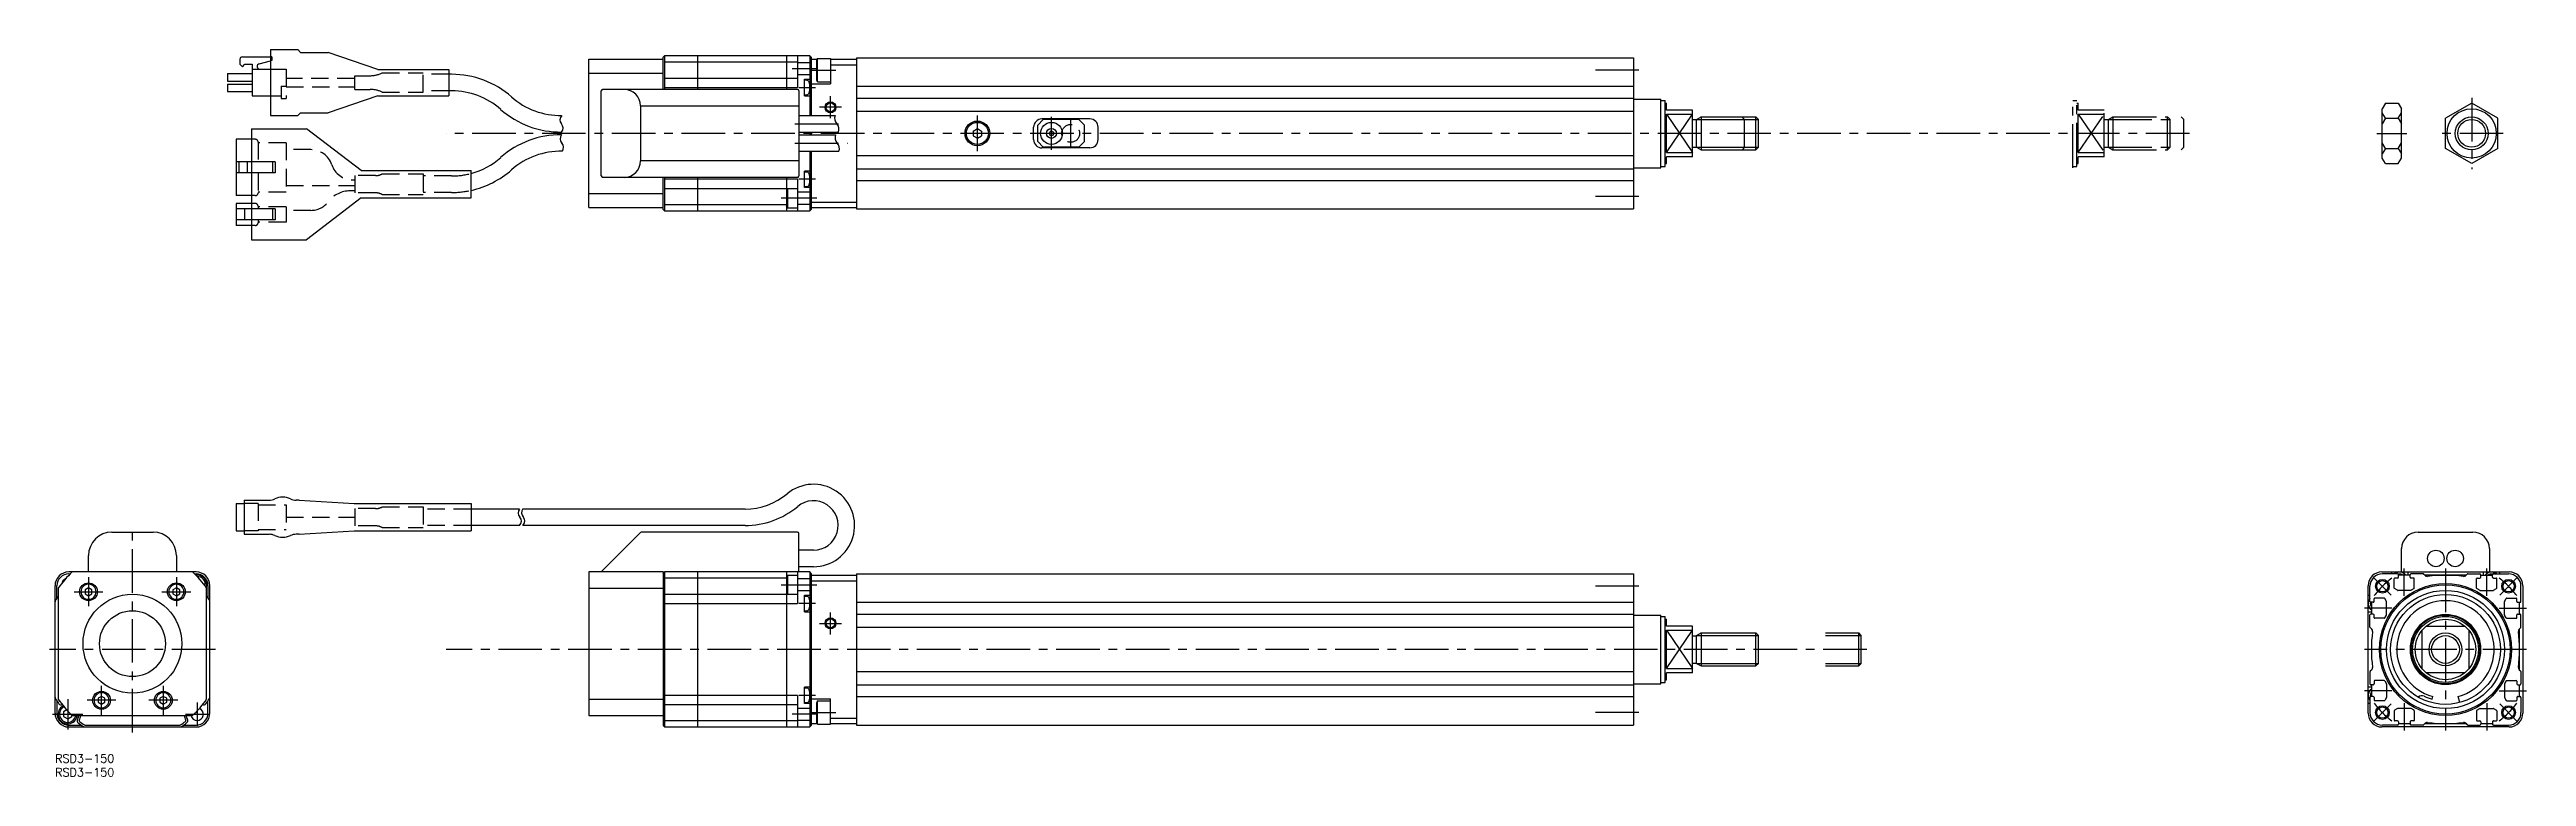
# Model space of a CAD drawing. Extents: x -2 to 900, y -8 to 257.
import ezdxf

# ---------------------------------------------------------------- set-up
doc = ezdxf.new("R2010")
doc.units = 0
doc.header["$LTSCALE"] = 0.5
for name, pattern in [('CENTER', [50.8, 31.75, -6.35, 6.35, -6.35]), ('DASHED', [19.05, 12.7, -6.35]), ('PHANTOM', [63.5, 31.75, -6.35, 6.35, -6.35, 6.35, -6.35])]:
    doc.linetypes.add(name, pattern=pattern)
for name, color, linetype in [('MSM_CENTER', 1, 'CENTER'), ('MSM_CONTINUOUS', 7, 'CONTINUOUS'), ('MSM_DASHED', 4, 'DASHED'), ('MSM_IMAGINARY', 6, 'PHANTOM'), ('MSM_NARROW', 5, 'CONTINUOUS'), ('MSM_PART_NUMBER', 7, 'CONTINUOUS')]:
    doc.layers.add(name, color=color, linetype=linetype)
doc.styles.get("Standard").update_dxf_attribs({"font": 'txt.shx', "height": 3, "bigfont": 'bigfont.shx'})

# ---------------------------------------------------------------- blocks, each defined once
blk = doc.blocks.new('*U6')
at = {"layer": 'MSM_PART_NUMBER'}
blk.add_text('RSD3-150', height=3, dxfattribs=at).set_placement((0, -3))
blk = doc.blocks.new('*U7')
at = {"layer": 'MSM_PART_NUMBER'}
blk.add_text('RSD3-150', height=3, dxfattribs=at).set_placement((0, -8))

msp = doc.modelspace()

# ---------------------------------------------------------------- linework, layer by layer
at = {"layer": 'MSM_CENTER'}
for p, q in [((268.48, 249.57), (277.48, 249.57)), ((275.48, 248.98), (284.48, 248.98)), ((576.98, 248.98), (559.38, 248.98)), ((270.98, 242.7), (276.98, 242.7)), ((286.48, 235.5), (278.48, 235.5)), ((282.48, 231.5), (282.48, 239.5)), ((880.32, 238.97), (880.32, 213.03)), ((777.48, 226), (142.48, 226)), ((269.48, 229.5), (286.62, 229.5)), ((335.98, 219.5), (335.98, 232.5)), ((362.98, 220), (362.98, 232)), ((369.98, 220.75), (369.98, 231.25)), ((845.73, 226), (856.73, 226)), ((891.82, 226), (868.82, 226)), ((269.48, 222.5), (288.65, 222.5)), ((276.98, 209.3), (270.98, 209.3)), ((277.48, 202.43), (264.48, 202.43)), ((576.98, 203.02), (559.38, 203.02)), ((28.2, 8), (28.2, 82.9)), ((12.2, 64.45), (12.2, 53.95)), ((44.2, 64.45), (44.2, 53.95)), ((850.98, 58), (844.61, 64.36)), ((855.78, 57.7), (855.78, 67.7)), ((870.78, 67.7), (870.78, 8.7)), ((885.78, 57.7), (885.78, 67.7)), ((896.94, 64.36), (890.57, 58)), ((6.95, 59.2), (17.45, 59.2)), ((38.95, 59.2), (49.45, 59.2)), ((264.48, 61.77), (277.48, 61.77)), ((276.98, 54.9), (270.98, 54.9)), ((576.98, 61.18), (559.38, 61.18)), ((278.48, 47.7), (286.48, 47.7)), ((282.48, 43.7), (282.48, 51.7)), ((851.28, 53.2), (841.28, 53.2)), ((890.28, 53.2), (900.28, 53.2)), ((58.4, 38.2), (-2, 38.2)), ((659.98, 38.2), (142.48, 38.2)), ((900.28, 38.2), (841.28, 38.2)), ((4.63, 20.13), (4.63, 9.13)), ((22.2, 19.7), (11.7, 19.7)), ((16.95, 14.45), (16.95, 24.95)), ((44.7, 19.7), (34.2, 19.7)), ((39.45, 24.95), (39.45, 14.45)), ((51.77, 18.88), (51.77, 10.38)), ((276.98, 21.5), (270.98, 21.5)), ((851.28, 23.2), (841.28, 23.2)), ((850.98, 18.4), (844.61, 12.04)), ((855.78, 18.7), (855.78, 8.7)), ((885.78, 18.7), (885.78, 8.7)), ((890.28, 23.2), (900.28, 23.2)), ((896.94, 12.04), (890.57, 18.4)), ((-0.87, 14.63), (10.13, 14.63)), ((47.52, 14.63), (56.02, 14.63)), ((277.48, 14.63), (268.48, 14.63)), ((275.48, 15.22), (284.48, 15.22)), ((576.98, 15.22), (559.38, 15.22))]:
    msp.add_line(p, q, dxfattribs=at)
for start, end in [(127.06564, 142.93434), (37.06566, 52.93436), (217.06566, 232.93436), (307.06564, 322.93434)]:
    msp.add_arc((870.78, 38.2), 32.5, start, end, dxfattribs=at)
at = {"layer": 'MSM_CONTINUOUS'}
for p, q in [((67.33, 252.96), (67.33, 251.16)), ((68.23, 253.86), (78.46, 253.86)), ((78.46, 256.5), (78.46, 232.5)), ((78.46, 256.5), (88.46, 256.5)), ((89.46, 255.5), (88.46, 256.5)), ((89.46, 255.5), (99.46, 255.5)), ((117.61, 249.3), (99.46, 255.5)), ((194.48, 199), (194.48, 253)), ((194.48, 253), (221.48, 253)), ((221.48, 253.7), (221.98, 254.2)), ((221.48, 242), (221.48, 253.7)), ((221.98, 254.2), (221.98, 242)), ((274.98, 254.2), (221.98, 254.2)), ((233.98, 254.22), (233.98, 242.02)), ((266.48, 254.2), (266.48, 242)), ((270.48, 254.2), (270.48, 242.7)), ((274.98, 254.2), (274.98, 232.5)), ((275.48, 253.7), (274.98, 254.2)), ((275.48, 253.7), (275.48, 232.5)), ((275.48, 253), (277.64, 253)), ((277.78, 253.23), (277.48, 252.71)), ((277.48, 245.25), (277.48, 252.71)), ((277.78, 244.73), (277.78, 253.23)), ((277.78, 253.23), (282.48, 253.23)), ((282.48, 253.23), (282.48, 244)), ((282.48, 253), (291.98, 253)), ((291.98, 253.5), (574.98, 253.5)), ((291.98, 253.5), (291.98, 198.5)), ((574.98, 253.5), (574.98, 198.5)), ((62.83, 247.74), (71.83, 247.74)), ((62.83, 247.74), (62.83, 245.04)), ((62.83, 245.04), (71.83, 245.04)), ((62.83, 243.96), (71.83, 243.96)), ((62.83, 243.96), (62.83, 241.26)), ((68.23, 250.26), (67.33, 251.16)), ((68.23, 250.26), (69.13, 251.16)), ((69.13, 251.16), (71.83, 251.16)), ((71.83, 251.16), (71.83, 239.64)), ((71.83, 249.36), (78.46, 249.36)), ((74.4, 251.36), (78.46, 252.4)), ((117.61, 249.3), (143.46, 249.3)), ((143.46, 249.3), (143.46, 239.7)), ((144.48, 247.5), (143.46, 247.5)), ((194.48, 247.92), (221.48, 247.92)), ((221.98, 252.02), (270.48, 252.02)), ((221.98, 246.12), (270.48, 246.12)), ((272.98, 245.7), (275.48, 245.7)), ((272.98, 239.7), (272.98, 245.7)), ((272.98, 245.45), (273.82, 245.38)), ((272.98, 239.95), (272.98, 245.45)), ((275.48, 244), (282.48, 244)), ((277.78, 244.73), (277.48, 245.25)), ((277.78, 244.73), (282.48, 244.73)), ((282.48, 251), (291.98, 251)), ((62.83, 241.26), (71.83, 241.26)), ((71.83, 239.64), (78.46, 239.64)), ((117.61, 239.7), (99.46, 233.5)), ((117.61, 239.7), (143.46, 239.7)), ((144.48, 241.5), (143.46, 241.5)), ((198.98, 210.5), (198.98, 241.5)), ((270.48, 242), (199.48, 242)), ((213.28, 236), (213.28, 216)), ((213.28, 236), (270.98, 236)), ((221.98, 242.7), (270.48, 242.7)), ((270.98, 241.5), (270.98, 210.5)), ((273.82, 240.02), (272.98, 239.95)), ((272.98, 239.7), (275.48, 239.7)), ((291.98, 243.15), (574.98, 243.15)), ((291.98, 238.85), (574.98, 238.85)), ((574.98, 238.5), (584.98, 238.5)), ((584.98, 213.5), (584.98, 238.5)), ((584.98, 238), (586.48, 238)), ((586.48, 214), (586.48, 238)), ((586.48, 237), (586.98, 237)), ((586.98, 234.5), (586.98, 237)), ((848.88, 236.97), (847.73, 234.97)), ((847.73, 217.03), (847.73, 234.97)), ((848.88, 236.97), (853.57, 236.97)), ((853.57, 236.97), (854.73, 234.97)), ((854.73, 217.03), (854.73, 234.97)), ((880.32, 236.97), (870.82, 231.49)), ((889.82, 231.49), (880.32, 236.97)), ((71.56, 227.7), (71.56, 187.3)), ((71.56, 227.7), (91.56, 227.7)), ((78.46, 232.5), (88.46, 232.5)), ((89.46, 233.5), (88.46, 232.5)), ((89.46, 233.5), (99.46, 233.5)), ((111.56, 212.45), (91.56, 227.7)), ((270.98, 232.5), (284.15, 232.5)), ((270.98, 226.5), (285.36, 226.5)), ((274.98, 226.5), (274.98, 225.5)), ((275.48, 226.5), (275.48, 225.5)), ((275.48, 226.5), (275.48, 225.5)), ((291.98, 234.08), (574.98, 234.08)), ((334.48, 226.87), (335.98, 227.73)), ((334.48, 226.87), (334.48, 225.13)), ((335.98, 227.73), (337.48, 226.87)), ((337.48, 226.87), (337.48, 225.13)), ((356.48, 223.75), (356.48, 228.25)), ((359.98, 231), (357.98, 229)), ((357.98, 223), (357.98, 229)), ((376.98, 231.25), (359.48, 231.25)), ((372.98, 231), (359.98, 231)), ((362.54, 226.75), (362.11, 226)), ((362.11, 226), (362.54, 225.25)), ((363.41, 226.75), (362.54, 226.75)), ((363.41, 226.75), (363.84, 226)), ((363.84, 226), (363.41, 225.25)), ((374.98, 229), (372.98, 231)), ((374.98, 223), (374.98, 229)), ((379.98, 223.75), (379.98, 228.25)), ((596.48, 234.5), (586.98, 234.5)), ((586.98, 219.02), (586.98, 232.98)), ((586.98, 232.98), (596.48, 232.98)), ((596.48, 217.5), (596.48, 234.5)), ((596.48, 231), (597.98, 231)), ((597.98, 231.05), (599.62, 232)), ((597.98, 220.95), (597.98, 231.05)), ((599.62, 232), (619.53, 232)), ((599.62, 232), (599.62, 220)), ((619.53, 220), (619.53, 232)), ((620.48, 231.05), (619.53, 232)), ((620.48, 220.95), (620.48, 231.05)), ((848.88, 231.49), (847.73, 233.49)), ((848.88, 231.49), (847.73, 229.49)), ((848.88, 231.49), (853.57, 231.49)), ((853.57, 231.49), (854.73, 233.49)), ((853.57, 231.49), (854.73, 229.49)), ((870.82, 220.52), (870.82, 231.49)), ((889.82, 220.52), (889.82, 231.49)), ((71.56, 223.85), (65.96, 223.85)), ((65.96, 223.85), (65.96, 203.35)), ((270.98, 225.5), (284.33, 225.5)), ((270.98, 219.5), (285.54, 219.5)), ((274.98, 219.5), (274.98, 197.8)), ((275.48, 219.5), (275.48, 198.3)), ((291.98, 217.92), (574.98, 217.92)), ((334.48, 225.13), (335.98, 224.27)), ((335.98, 224.27), (337.48, 225.13)), ((357.98, 223), (359.98, 221)), ((376.98, 220.75), (359.48, 220.75)), ((372.98, 221), (359.98, 221)), ((363.41, 225.25), (362.54, 225.25)), ((374.98, 223), (372.98, 221)), ((586.98, 219.02), (596.48, 219.02)), ((596.48, 217.5), (586.98, 217.5)), ((586.98, 215), (586.98, 217.5)), ((596.48, 221), (597.98, 221)), ((597.98, 220.95), (599.62, 220)), ((599.62, 220), (619.53, 220)), ((620.48, 220.95), (619.53, 220)), ((848.88, 220.52), (847.73, 222.52)), ((848.88, 220.52), (847.73, 218.52)), ((848.88, 215.03), (847.73, 217.03)), ((848.88, 220.52), (853.57, 220.52)), ((853.57, 220.52), (854.73, 222.52)), ((853.57, 220.52), (854.73, 218.52)), ((853.57, 215.03), (854.73, 217.03)), ((880.32, 215.03), (870.82, 220.52)), ((889.82, 220.52), (880.32, 215.03)), ((71.56, 215.6), (65.96, 215.6)), ((71.56, 211.6), (65.96, 211.6)), ((66.96, 215.6), (66.96, 211.6)), ((69.96, 215.6), (69.96, 211.6)), ((111.56, 212.45), (151.56, 212.45)), ((151.56, 202.55), (151.56, 212.45)), ((270.48, 210), (199.48, 210)), ((270.98, 216), (213.28, 216)), ((221.48, 198.3), (221.48, 210)), ((221.98, 210), (221.98, 197.8)), ((270.48, 209.3), (221.98, 209.3)), ((233.98, 210.02), (233.98, 197.82)), ((266.48, 210), (266.48, 197.8)), ((270.48, 209.3), (270.48, 197.8)), ((272.98, 206.3), (272.98, 212.3)), ((275.48, 212.3), (272.98, 212.3)), ((272.98, 206.55), (272.98, 212.05)), ((272.98, 212.05), (273.82, 211.98)), ((291.98, 213.15), (574.98, 213.15)), ((291.98, 208.85), (574.98, 208.85)), ((574.98, 213.5), (584.98, 213.5)), ((584.98, 214), (586.48, 214)), ((586.48, 215), (586.98, 215)), ((848.88, 215.03), (853.57, 215.03)), ((71.56, 203.35), (65.96, 203.35)), ((71.56, 200.5), (65.96, 200.5)), ((65.96, 200.5), (65.96, 192.5)), ((71.56, 198.5), (65.96, 198.5)), ((68.96, 198.5), (68.96, 194.5)), ((111.56, 202.55), (91.56, 187.3)), ((111.56, 202.55), (151.56, 202.55)), ((194.48, 204.09), (221.48, 204.09)), ((194.48, 199), (221.48, 199)), ((266.75, 205.88), (221.98, 205.88)), ((266.48, 199.98), (221.98, 199.98)), ((266.78, 205.93), (266.48, 205.41)), ((266.78, 198.93), (266.48, 199.45)), ((266.78, 205.93), (266.78, 198.93)), ((266.78, 205.93), (270.48, 205.93)), ((266.78, 198.93), (270.48, 198.93)), ((273.82, 206.62), (272.98, 206.55)), ((275.48, 206.3), (272.98, 206.3)), ((275.48, 201), (291.98, 201)), ((275.48, 199), (291.98, 199)), ((71.56, 194.5), (65.96, 194.5)), ((71.56, 192.5), (65.96, 192.5)), ((221.98, 197.8), (221.48, 198.3)), ((221.98, 197.8), (274.98, 197.8)), ((274.98, 197.8), (275.48, 198.3)), ((291.98, 198.5), (574.98, 198.5)), ((71.56, 187.3), (91.56, 187.3)), ((65.96, 91.31), (68.92, 91.31)), ((65.96, 91.31), (65.96, 81.31)), ((68.92, 92.51), (78.02, 92.51)), ((68.92, 92.51), (68.92, 80.11)), ((88.92, 92.51), (87.83, 92.51)), ((88.92, 92.51), (108.92, 91.26)), ((108.92, 91.26), (151.56, 91.26)), ((151.56, 91.26), (151.56, 81.36)), ((65.96, 81.31), (68.92, 81.31)), ((88.92, 80.11), (108.92, 81.36)), ((108.92, 81.36), (151.56, 81.36)), ((169.24, 89.31), (151.56, 89.31)), ((169.24, 83.31), (151.56, 83.31)), ((251.36, 83.31), (170.44, 83.31)), ((251.36, 89.31), (170.45, 89.31)), ((12.2, 66.4), (12.2, 72.4)), ((20.7, 80.9), (35.7, 80.9)), ((44.2, 72.4), (44.2, 66.4)), ((68.92, 80.11), (78.02, 80.11)), ((88.92, 80.11), (87.83, 80.11)), ((213.33, 80.75), (198.98, 66.4)), ((270.48, 80.9), (213.68, 80.9)), ((270.98, 66.9), (270.98, 80.4)), ((276.28, 74.31), (270.98, 74.31)), ((854.78, 66.4), (854.78, 74.9)), ((860.78, 80.9), (880.78, 80.9)), ((886.78, 74.9), (886.78, 66.4)), ((51.4, 66.4), (5, 66.4)), ((5, 65.7), (5.54, 65.7)), ((50.86, 65.7), (51.4, 65.7)), ((221.48, 66.4), (194.48, 66.4)), ((194.48, 66.4), (194.48, 14.2)), ((221.48, 65.9), (221.98, 66.4)), ((221.48, 66.4), (221.48, 10.5)), ((274.98, 66.4), (221.98, 66.4)), ((221.98, 66.4), (221.98, 10)), ((221.98, 64.22), (266.48, 64.22)), ((233.98, 66.4), (233.98, 10)), ((266.48, 66.4), (266.48, 10)), ((266.78, 65.27), (266.48, 64.75)), ((266.78, 65.27), (266.78, 58.27)), ((266.78, 65.27), (270.48, 65.27)), ((270.48, 66.4), (270.48, 54.9)), ((276.28, 68.31), (270.98, 68.31)), ((274.98, 66.4), (274.98, 10)), ((275.48, 65.9), (274.98, 66.4)), ((275.48, 65.9), (275.48, 10.5)), ((275.48, 65.2), (275.48, 11.2)), ((275.48, 65.2), (291.98, 65.2)), ((275.48, 63.2), (291.98, 63.2)), ((291.98, 65.7), (574.98, 65.7)), ((291.98, 65.7), (291.98, 10.7)), ((574.98, 65.7), (574.98, 10.7)), ((847.58, 66.4), (893.98, 66.4)), ((853.33, 65.7), (847.78, 65.7)), ((851.08, 66.4), (851.08, 65.7)), ((852.13, 60.52), (852.13, 64)), ((853.33, 64.2), (852.33, 64.2)), ((853.63, 64.5), (853.63, 65.4)), ((857.93, 65.2), (853.63, 65.2)), ((857.08, 66.4), (857.08, 65.2)), ((857.93, 64.5), (857.93, 65.4)), ((862.69, 65.7), (858.23, 65.7)), ((859.23, 64.2), (858.23, 64.2)), ((859.43, 60.52), (859.43, 64)), ((863.42, 65.06), (862.83, 65.64)), ((878.28, 65.2), (863.28, 65.2)), ((868.98, 65.2), (868.98, 65.17)), ((868.98, 65.2), (872.58, 65.2)), ((872.58, 65.2), (872.58, 65.17)), ((878.13, 65.06), (878.72, 65.64)), ((878.86, 65.7), (883.33, 65.7)), ((882.13, 60.52), (882.13, 64)), ((882.33, 64.2), (883.33, 64.2)), ((883.63, 64.5), (883.63, 65.4)), ((883.63, 65.2), (887.93, 65.2)), ((884.48, 66.4), (884.48, 65.2)), ((887.93, 64.5), (887.93, 65.4)), ((888.23, 65.7), (893.78, 65.7)), ((888.23, 64.2), (889.23, 64.2)), ((889.43, 60.52), (889.43, 64)), ((890.48, 66.4), (890.48, 65.7)), ((0, 15), (0, 61.4)), ((0.7, 56.89), (0.7, 61.4)), ((0.7, 56.89), (0.7, 59.3)), ((1.2, 60.49), (1.2, 20.11)), ((12.2, 60.64), (10.95, 59.92)), ((10.95, 59.92), (10.95, 58.48)), ((10.95, 58.48), (12.2, 57.76)), ((13.45, 59.92), (12.2, 60.64)), ((12.2, 57.76), (13.45, 58.48)), ((13.45, 58.48), (13.45, 59.92)), ((44.2, 60.64), (42.95, 59.92)), ((42.95, 59.92), (42.95, 58.48)), ((42.95, 58.48), (44.2, 57.76)), ((45.45, 59.92), (44.2, 60.64)), ((44.2, 57.76), (45.45, 58.48)), ((45.45, 58.48), (45.45, 59.92)), ((55.2, 20.11), (55.2, 60.49)), ((55.7, 61.4), (55.7, 56.89)), ((56.4, 15), (56.4, 61.4)), ((194.48, 60.49), (221.48, 60.49)), ((221.98, 58.32), (266.75, 58.32)), ((221.98, 54.9), (270.48, 54.9)), ((266.78, 58.27), (266.48, 58.79)), ((266.78, 58.27), (270.48, 58.27)), ((272.98, 51.9), (272.98, 57.9)), ((272.98, 57.9), (275.48, 57.9)), ((272.98, 57.65), (273.82, 57.58)), ((291.98, 55.35), (574.98, 55.35)), ((842.58, 15), (842.58, 61.4)), ((842.58, 57.9), (843.28, 57.9)), ((843.28, 55.65), (843.28, 61.2)), ((844.48, 55.35), (843.58, 55.35)), ((843.78, 55.35), (843.78, 51.05)), ((844.78, 55.65), (844.78, 56.65)), ((848.46, 56.85), (844.98, 56.85)), ((849.25, 55.68), (848.63, 56.75)), ((849.28, 50.82), (849.28, 55.58)), ((853.29, 59.73), (852.23, 60.34)), ((858.16, 59.7), (853.39, 59.7)), ((859.33, 60.34), (858.26, 59.73)), ((882.23, 60.34), (883.29, 59.73)), ((883.39, 59.7), (888.16, 59.7)), ((888.26, 59.73), (889.33, 60.34)), ((892.28, 50.82), (892.28, 55.58)), ((892.3, 55.68), (892.92, 56.75)), ((893.09, 56.85), (896.58, 56.85)), ((896.78, 55.65), (896.78, 56.65)), ((897.08, 55.35), (897.98, 55.35)), ((897.78, 51.05), (897.78, 55.35)), ((898.28, 55.65), (898.28, 61.2)), ((898.98, 61.4), (898.98, 15)), ((273.82, 52.22), (272.98, 52.15)), ((272.98, 51.9), (275.48, 51.9)), ((291.98, 51.05), (574.98, 51.05)), ((291.98, 46.28), (574.98, 46.28)), ((574.98, 50.7), (584.98, 50.7)), ((584.98, 25.7), (584.98, 50.7)), ((584.98, 50.2), (586.48, 50.2)), ((586.48, 26.2), (586.48, 50.2)), ((586.48, 49.2), (586.98, 49.2)), ((586.98, 46.7), (586.98, 49.2)), ((596.48, 46.7), (586.98, 46.7)), ((586.98, 31.22), (586.98, 45.18)), ((586.98, 45.18), (596.48, 45.18)), ((596.48, 29.7), (596.48, 46.7)), ((842.58, 51.9), (843.78, 51.9)), ((843.28, 46.28), (843.28, 50.75)), ((843.92, 45.56), (843.33, 46.14)), ((844.48, 51.05), (843.58, 51.05)), ((844.78, 49.75), (844.78, 50.75)), ((848.46, 49.55), (844.98, 49.55)), ((848.63, 49.65), (849.25, 50.72)), ((862.28, 31.22), (862.28, 45.18)), ((863.79, 46.7), (877.76, 46.7)), ((879.28, 45.18), (879.28, 31.22)), ((892.92, 49.65), (892.3, 50.72)), ((893.09, 49.55), (896.58, 49.55)), ((896.78, 49.75), (896.78, 50.75)), ((897.08, 51.05), (897.98, 51.05)), ((897.63, 45.56), (898.22, 46.14)), ((897.78, 30.7), (897.78, 45.7)), ((898.28, 46.28), (898.28, 50.75)), ((596.48, 43.2), (597.98, 43.2)), ((597.98, 43.25), (599.62, 44.2)), ((597.98, 33.15), (597.98, 43.25)), ((599.62, 44.2), (619.53, 44.2)), ((599.62, 44.2), (599.62, 32.2)), ((619.53, 32.2), (619.53, 44.2)), ((620.48, 43.25), (619.53, 44.2)), ((620.48, 33.15), (620.48, 43.25)), ((291.98, 30.12), (574.98, 30.12)), ((586.48, 27.2), (586.98, 27.2)), ((586.98, 31.22), (596.48, 31.22)), ((596.48, 29.7), (586.98, 29.7)), ((586.98, 27.2), (586.98, 29.7)), ((596.48, 33.2), (597.98, 33.2)), ((597.98, 33.15), (599.62, 32.2)), ((599.62, 32.2), (619.53, 32.2)), ((620.48, 33.15), (619.53, 32.2)), ((843.28, 30.12), (843.28, 25.65)), ((843.92, 30.84), (843.33, 30.26)), ((877.76, 29.7), (863.79, 29.7)), ((897.63, 30.84), (898.22, 30.26)), ((898.28, 30.12), (898.28, 25.65)), ((0.7, 19.51), (0.7, 15)), ((16.95, 21.14), (15.7, 20.42)), ((15.7, 20.42), (15.7, 18.98)), ((15.7, 18.98), (16.95, 18.26)), ((18.2, 20.42), (16.95, 21.14)), ((16.95, 18.26), (18.2, 18.98)), ((18.2, 18.98), (18.2, 20.42)), ((39.45, 21.14), (38.2, 20.42)), ((38.2, 20.42), (38.2, 18.98)), ((38.2, 18.98), (39.45, 18.26)), ((40.7, 20.42), (39.45, 21.14)), ((39.45, 18.26), (40.7, 18.98)), ((40.7, 18.98), (40.7, 20.42)), ((55.7, 15), (55.7, 19.35)), ((194.48, 20.11), (221.48, 20.11)), ((270.48, 21.5), (221.98, 21.5)), ((270.48, 18.08), (221.98, 18.08)), ((270.48, 21.5), (270.48, 10)), ((272.98, 18.5), (272.98, 24.5)), ((275.48, 24.5), (272.98, 24.5)), ((272.98, 24.25), (273.82, 24.18)), ((273.82, 18.82), (272.98, 18.75)), ((275.48, 18.5), (272.98, 18.5)), ((275.48, 20.2), (282.48, 20.2)), ((277.78, 19.47), (277.48, 18.95)), ((277.48, 11.49), (277.48, 18.95)), ((277.78, 10.97), (277.78, 19.47)), ((277.78, 19.47), (282.48, 19.47)), ((282.48, 10.97), (282.48, 20.2)), ((291.98, 25.35), (574.98, 25.35)), ((291.98, 21.05), (574.98, 21.05)), ((574.98, 25.7), (584.98, 25.7)), ((584.98, 26.2), (586.48, 26.2)), ((843.78, 24.5), (842.58, 24.5)), ((843.28, 18.5), (842.58, 18.5)), ((843.28, 20.75), (843.28, 15.2)), ((844.48, 25.35), (843.58, 25.35)), ((844.48, 21.05), (843.58, 21.05)), ((843.78, 25.35), (843.78, 21.05)), ((844.78, 26.65), (844.78, 25.65)), ((844.78, 20.75), (844.78, 19.75)), ((848.46, 26.85), (844.98, 26.85)), ((848.46, 19.55), (844.98, 19.55)), ((848.63, 26.75), (849.25, 25.68)), ((849.25, 20.72), (848.63, 19.65)), ((849.28, 25.58), (849.28, 20.82)), ((865.93, 20.11), (866.19, 21.08)), ((875.95, 18.88), (875.36, 21.08)), ((892.28, 25.58), (892.28, 20.82)), ((892.92, 26.75), (892.3, 25.68)), ((892.3, 20.72), (892.92, 19.65)), ((893.09, 26.85), (896.58, 26.85)), ((893.09, 19.55), (896.58, 19.55)), ((896.78, 26.65), (896.78, 25.65)), ((896.78, 20.75), (896.78, 19.75)), ((897.08, 25.35), (897.98, 25.35)), ((897.08, 21.05), (897.98, 21.05)), ((897.78, 21.05), (897.78, 25.35)), ((898.28, 20.75), (898.28, 15.2)), ((4.3, 16.17), (3.13, 15.5)), ((3.13, 15.5), (3.13, 13.76)), ((3.13, 13.76), (4.63, 12.9)), ((4.63, 12.9), (6.13, 13.76)), ((5, 10.7), (9.51, 10.7)), ((5, 10), (51.4, 10)), ((6.13, 13.76), (6.13, 14.34)), ((6.29, 14.2), (50.11, 14.2)), ((10.87, 10.7), (45.53, 10.7)), ((46.89, 10.7), (51.4, 10.7)), ((194.48, 14.2), (221.48, 14.2)), ((221.98, 10), (221.48, 10.5)), ((270.48, 12.18), (221.98, 12.18)), ((221.98, 10), (274.98, 10)), ((274.98, 10), (275.48, 10.5)), ((275.48, 11.2), (277.64, 11.2)), ((277.78, 10.97), (277.48, 11.49)), ((277.78, 10.97), (282.48, 10.97)), ((282.48, 13.2), (291.98, 13.2)), ((282.48, 11.2), (291.98, 11.2)), ((291.98, 10.7), (574.98, 10.7)), ((893.98, 10), (847.58, 10)), ((853.33, 10.7), (847.78, 10.7)), ((852.13, 15.88), (852.13, 12.4)), ((853.29, 16.67), (852.23, 16.06)), ((853.33, 12.2), (852.33, 12.2)), ((858.16, 16.7), (853.39, 16.7)), ((853.63, 11.9), (853.63, 11)), ((853.63, 11.2), (857.93, 11.2)), ((857.93, 11.9), (857.93, 11)), ((859.23, 12.2), (858.23, 12.2)), ((862.69, 10.7), (858.23, 10.7)), ((859.33, 16.06), (858.26, 16.67)), ((859.43, 15.88), (859.43, 12.4)), ((863.42, 11.34), (862.83, 10.76)), ((863.28, 11.2), (878.28, 11.2)), ((878.13, 11.34), (878.72, 10.76)), ((878.86, 10.7), (883.33, 10.7)), ((882.13, 15.88), (882.13, 12.4)), ((882.23, 16.06), (883.29, 16.67)), ((882.33, 12.2), (883.33, 12.2)), ((883.39, 16.7), (888.16, 16.7)), ((883.63, 11.9), (883.63, 11)), ((883.63, 11.2), (887.93, 11.2)), ((887.93, 11.9), (887.93, 11)), ((888.23, 12.2), (889.23, 12.2)), ((888.23, 10.7), (893.78, 10.7)), ((888.26, 16.67), (889.33, 16.06)), ((889.43, 15.88), (889.43, 12.4))]:
    msp.add_line(p, q, dxfattribs=at)
for centre, radius in [((282.48, 235.5), 1.62), ((880.32, 226), 8.97), ((335.98, 226), 4.5), ((335.98, 226), 4), ((362.98, 226), 4), ((362.98, 226), 1.8), ((880.32, 226), 5.05), ((867.28, 71.31), 3), ((874.28, 71.31), 3), ((847.79, 61.18), 2.07), ((893.76, 61.18), 2.07), ((12.2, 59.2), 3.25), ((28.2, 40.3), 18), ((44.2, 59.2), 3.25), ((870.78, 38.2), 24), ((870.78, 38.2), 23.5), ((870.78, 38.2), 21.5), ((870.78, 38.2), 20), ((28.2, 40.3), 12), ((282.48, 47.7), 1.62), ((870.78, 38.2), 12.8), ((870.78, 38.2), 12.5), ((870.78, 38.2), 12), ((870.78, 38.2), 11), ((870.78, 38.2), 6), ((16.95, 19.7), 3.25), ((39.45, 19.7), 3.25), ((847.79, 15.22), 2.07), ((893.76, 15.22), 2.07)]:
    msp.add_circle(centre, radius, dxfattribs=at)
for centre, radius, start, end in [((68.23, 252.96), 0.9, 89.99998, 179.99996), ((74.65, 250.37), 1.01, 104.38142, 270), ((144.48, 214.5), 33, 48.59038, 90), ((273.74, 244.38), 1, 16.25703, 85), ((267.98, 242.7), 7, 343.74297, 16.25703), ((144.48, 214.5), 27, 48.59038, 90), ((184.16, 259.5), 33, 228.59038, 270.66654), ((184.16, 259.5), 27, 228.59038, 270.82982), ((199.48, 241.5), 0.5, 90, 180), ((207.28, 236), 6, 0.00374, 89.99626), ((270.48, 241.5), 0.5, 0, 90), ((273.74, 241.02), 1, 275, 343.74297), ((359.48, 228.25), 3, 90, 180.00001), ((376.98, 228.25), 3, 0, 90), ((144.48, 237.5), 27, 285.20706, 311.40962), ((184.16, 192.5), 33, 89.46199, 131.40962), ((184.16, 192.5), 27, 88.65419, 131.40962), ((359.48, 223.75), 3, 179.99999, 270), ((376.98, 223.75), 3, 270, 0), ((144.48, 237.5), 33, 282.39298, 311.40962), ((199.48, 210.5), 0.5, 180, 270), ((207.28, 216), 6, 270.00645, 0.00008), ((270.48, 210.5), 0.5, 270, 0), ((273.74, 210.98), 1, 16.25703, 85), ((267.98, 209.3), 7, 343.74297, 16.25703), ((273.74, 207.62), 1, 275, 343.74297), ((78.02, 97.31), 4.8, 270, 295.26441), ((82.92, 86.91), 6.7, 64.73559, 115.26441), ((87.83, 97.31), 4.8, 244.73559, 270), ((251.36, 113.31), 24, 270, 309.71514), ((251.36, 113.31), 24, 270, 309.71514), ((251.36, 113.31), 24, 270, 309.71514), ((251.36, 113.31), 24, 270, 309.71514), ((251.36, 113.31), 24, 270, 309.71514), ((251.36, 113.31), 30, 270, 309.71514), ((276.28, 83.31), 15, 270, 129.71514), ((276.28, 83.31), 9, 270, 129.71514), ((20.7, 72.4), 8.5, 90, 180), ((35.7, 72.4), 8.5, 0, 90), ((78.02, 75.31), 4.8, 64.73559, 90), ((82.92, 85.71), 6.7, 244.73559, 295.26441), ((87.83, 75.31), 4.8, 90, 115.26441), ((213.68, 80.4), 0.5, 90, 135), ((270.48, 80.4), 0.5, 0, 90), ((270.48, 80.4), 0.5, 0, 90), ((860.78, 74.9), 6, 90, 180), ((880.78, 74.9), 6, 360, 90), ((5, 61.4), 5, 90, 180), ((5, 61.4), 4.3, 90, 180), ((28.2, 42.4), 32.5, 132.39947, 146.17784), ((4.63, 61.77), 2.25, 111.90861, 169.26415), ((28.2, 42.4), 32.5, 33.82216, 47.60053), ((51.77, 61.77), 3.5, 341.44226, 97.38497), ((51.4, 61.4), 5, 0, 90), ((51.4, 61.4), 4.3, 0, 90), ((51.77, 61.77), 2.98, 349.31126, 89.51597), ((270.48, 66.9), 0.5, 270, 0), ((270.48, 66.9), 0.5, 270, 0), ((847.58, 61.4), 5, 90, 180), ((847.78, 61.2), 4.5, 90, 180.00001), ((852.33, 64), 0.2, 90, 180.00001), ((854.08, 63.65), 2.75, 34.30765, 131.80184), ((854.08, 63.65), 2.68, 35.39779, 129.99465), ((853.33, 65.4), 0.3, 0, 90), ((853.33, 64.5), 0.3, 270, 0), ((854.08, 63.65), 1.96, 52.27593, 103.27561), ((858.23, 65.4), 0.3, 90, 180.00001), ((858.23, 64.5), 0.3, 179.99999, 270), ((859.23, 64), 0.2, 0, 90), ((862.69, 65.5), 0.2, 45, 90), ((864.13, 65.76), 1, 225, 277.49263), ((870.78, 15.2), 50, 82.50737, 97.49263), ((877.43, 65.76), 1, 262.50737, 315), ((878.86, 65.5), 0.2, 90, 135), ((882.33, 64), 0.2, 90, 180.00001), ((883.33, 65.4), 0.3, 0, 90), ((883.33, 64.5), 0.3, 270, 0), ((887.48, 63.65), 2.75, 48.19816, 145.69235), ((887.48, 63.65), 2.68, 50.00535, 144.60221), ((887.48, 63.65), 1.96, 76.72439, 127.72407), ((888.23, 65.4), 0.3, 90, 180.00001), ((888.23, 64.5), 0.3, 179.99999, 270), ((889.23, 64), 0.2, 0, 90), ((893.78, 61.2), 4.5, 0, 90), ((893.98, 61.4), 5, 360, 90), ((1, 55.53), 1, 147.50207, 180), ((28.2, 38.2), 33.25, 144.29475, 147.50207), ((12.2, 59.2), 2.75, 0, 359.99971), ((44.2, 59.2), 2.75, 0, 359.99971), ((28.2, 38.2), 33.25, 32.49793, 35.70525), ((55.4, 55.53), 1, 0, 32.49793), ((273.74, 56.58), 1, 16.25703, 85), ((267.98, 54.9), 7, 343.74297, 16.25703), ((845.33, 54.9), 2.75, 138.19816, 235.69235), ((845.33, 54.9), 2.68, 140.00535, 234.60221), ((843.58, 55.65), 0.3, 180.00001, 270), ((845.33, 54.9), 1.96, 166.72439, 217.72407), ((844.48, 55.65), 0.3, 270, 360), ((844.98, 56.65), 0.2, 90, 180.00001), ((848.46, 56.65), 0.2, 30, 90), ((849.08, 55.58), 0.2, 360, 30), ((852.33, 60.52), 0.2, 179.99999, 240.00001), ((870.78, 38.2), 17.73, 285, 255), ((853.39, 59.9), 0.2, 240, 270), ((858.16, 59.9), 0.2, 270, 300), ((859.23, 60.52), 0.2, 300, 0), ((882.33, 60.52), 0.2, 179.99999, 240.00001), ((883.39, 59.9), 0.2, 240, 270), ((888.16, 59.9), 0.2, 270, 300), ((889.23, 60.52), 0.2, 300, 0), ((892.48, 55.58), 0.2, 150, 180.00001), ((893.09, 56.65), 0.2, 90, 150), ((896.58, 56.65), 0.2, 0, 90), ((897.08, 55.65), 0.3, 179.99999, 270), ((897.98, 55.65), 0.3, 270, 0), ((273.74, 53.22), 1, 275, 343.74297), ((843.58, 50.75), 0.3, 90, 180.00001), ((843.48, 46.28), 0.2, 179.99999, 225), ((843.21, 44.85), 1, 352.50737, 45), ((844.48, 50.75), 0.3, 360, 90), ((844.98, 49.75), 0.2, 180.00001, 270), ((848.46, 49.75), 0.2, 270, 330), ((849.08, 50.82), 0.2, 330, 360), ((892.48, 50.82), 0.2, 179.99999, 210), ((893.09, 49.75), 0.2, 210, 270), ((896.58, 49.75), 0.2, 270, 0), ((897.08, 50.75), 0.3, 90, 180.00001), ((898.34, 44.85), 1, 135, 187.49263), ((897.98, 50.75), 0.3, 0, 90), ((898.08, 46.28), 0.2, 315, 0), ((893.78, 38.2), 50, 172.50737, 187.49263), ((847.78, 38.2), 50, 352.50737, 7.49263), ((843.48, 30.12), 0.2, 135, 180.00001), ((843.21, 31.55), 1, 315, 7.49263), ((898.34, 31.55), 1, 172.50737, 225), ((898.08, 30.12), 0.2, 0, 45), ((1, 20.87), 1, 180, 212.49793), ((28.2, 38.2), 33.25, 212.49793, 216.42027), ((28.2, 38.2), 32.5, 213.82216, 227.60053), ((2.25, 19.05), 1, 216.42027, 292.80123), ((16.95, 19.7), 2.75, 0, 359.99971), ((39.45, 19.7), 2.75, 0, 359.99971), ((28.2, 38.2), 32.5, 312.39947, 326.17784), ((54.15, 19.05), 1, 247.19877, 323.57973), ((28.2, 38.2), 33.25, 323.57973, 327.50207), ((55.4, 20.87), 1, 327.50207, 0), ((273.74, 23.18), 1, 16.25703, 85), ((273.74, 19.82), 1, 275, 343.74297), ((267.98, 21.5), 7, 343.74297, 16.25703), ((845.33, 21.5), 2.75, 124.30765, 221.80184), ((845.33, 21.5), 2.68, 125.39779, 219.99465), ((843.58, 25.65), 0.3, 179.99999, 270), ((843.58, 20.75), 0.3, 90, 180.00001), ((845.33, 21.5), 1.96, 142.27593, 193.27561), ((844.48, 25.65), 0.3, 270, 0), ((844.48, 20.75), 0.3, 0, 90), ((844.98, 26.65), 0.2, 90, 180.00001), ((844.98, 19.75), 0.2, 179.99999, 270), ((848.46, 26.65), 0.2, 30, 90), ((848.46, 19.75), 0.2, 270, 330), ((849.08, 25.58), 0.2, 0, 30), ((849.08, 20.82), 0.2, 330, 0), ((862.19, 19.34), 2, 65.53776, 131.68357), ((870.78, 38.2), 18.73, 245.53776, 255), ((892.48, 25.58), 0.2, 150, 180.00001), ((892.48, 20.82), 0.2, 180.00001, 210), ((893.09, 26.65), 0.2, 90, 150), ((893.09, 19.75), 0.2, 210, 270), ((896.58, 26.65), 0.2, 360, 90), ((896.58, 19.75), 0.2, 270, 360), ((897.08, 25.65), 0.3, 180.00001, 270), ((897.08, 20.75), 0.3, 90, 180.00001), ((897.98, 25.65), 0.3, 270, 360), ((897.98, 20.75), 0.3, 360, 90), ((5, 15), 5, 180, 270), ((5, 15), 4.3, 180, 270), ((4.63, 14.63), 3.5, 118.28983, 352.94297), ((4.63, 14.63), 2.98, 116.29218, 351.70353), ((9.05, 12.25), 1, 150.79406, 233.57973), ((4.69, 14.69), 4, 330.79406, 352.98236), ((28.2, 38.2), 33.25, 233.57973, 237.50207), ((9.05, 12.25), 0.3, 150.79406, 233.57973), ((4.69, 14.69), 4.7, 330.79406, 354.03168), ((28.2, 38.2), 32.55, 233.57973, 237.50207), ((10.87, 11), 1, 237.50207, 270), ((10.87, 11), 0.3, 237.50207, 270), ((45.53, 11), 0.3, 270, 302.49793), ((45.53, 11), 1, 270, 302.49793), ((28.2, 38.2), 32.55, 302.49793, 306.42027), ((28.2, 38.2), 33.25, 302.49793, 306.42027), ((51.71, 14.69), 4.7, 185.96832, 209.20594), ((47.35, 12.25), 0.3, 306.42027, 29.20594), ((51.71, 14.69), 4, 187.01764, 209.20594), ((47.35, 12.25), 1, 306.42027, 29.20594), ((51.77, 14.63), 2.25, 191.01763, 68.53771), ((51.4, 15), 5, 270, 0), ((51.4, 15), 4.3, 270, 0), ((847.58, 15), 5, 180, 270), ((847.78, 15.2), 4.5, 179.99999, 270), ((852.33, 15.88), 0.2, 120, 180.00001), ((852.33, 12.4), 0.2, 179.99999, 270), ((853.39, 16.5), 0.2, 90, 120), ((853.33, 11.9), 0.3, 0, 90), ((853.33, 11), 0.3, 270, 0), ((858.23, 11.9), 0.3, 90, 180.00001), ((858.23, 11), 0.3, 179.99999, 270), ((858.16, 16.5), 0.2, 60, 90), ((859.23, 12.4), 0.2, 270, 0), ((859.23, 15.88), 0.2, 0, 60), ((862.69, 10.9), 0.2, 270, 315), ((864.13, 10.64), 1, 82.50737, 135), ((870.78, 61.2), 50, 262.50737, 277.49263), ((877.43, 10.64), 1, 45, 97.49263), ((878.86, 10.9), 0.2, 225, 270), ((882.33, 15.88), 0.2, 120, 180.00001), ((882.33, 12.4), 0.2, 179.99999, 270), ((883.39, 16.5), 0.2, 90, 120), ((883.33, 11.9), 0.3, 0, 90), ((883.33, 11), 0.3, 270, 0), ((888.23, 11.9), 0.3, 90, 180.00001), ((888.23, 11), 0.3, 179.99999, 270), ((888.16, 16.5), 0.2, 60, 90), ((889.23, 12.4), 0.2, 270, 0), ((889.23, 15.88), 0.2, 0, 60), ((893.78, 15.2), 4.5, 270, 0), ((893.98, 15), 5, 270, 0)]:
    msp.add_arc(centre, radius, start, end, dxfattribs=at)
at = {"layer": 'MSM_DASHED'}
for p, q in [((79.03, 253.86), (78.46, 253.86)), ((79.03, 253.86), (79.03, 252.55)), ((79.03, 252.55), (78.46, 252.4)), ((78.46, 249.36), (84.16, 249.36)), ((84.16, 249.36), (84.16, 238.74)), ((109.16, 246), (84.16, 246)), ((109.16, 247), (114.81, 247)), ((109.16, 242), (109.16, 247)), ((119.16, 248), (134.16, 248)), ((134.16, 241), (134.16, 248)), ((143.46, 247.5), (134.16, 247.5)), ((270.48, 251.82), (275.48, 251.82)), ((275.48, 247.32), (270.48, 247.32)), ((78.46, 239.64), (82.36, 239.64)), ((82.36, 243.24), (84.16, 243.24)), ((82.36, 243.24), (82.36, 238.74)), ((82.36, 238.74), (84.16, 238.74)), ((84.16, 243), (109.16, 243)), ((109.16, 242), (114.81, 242)), ((119.16, 241), (134.16, 241)), ((143.46, 241.5), (134.16, 241.5)), ((72.96, 223.85), (71.56, 223.85)), ((73.96, 222.85), (73.96, 215.6)), ((84.16, 222.6), (73.96, 222.6)), ((84.16, 222.6), (84.16, 204.6)), ((93.19, 220.1), (84.16, 220.1)), ((93.19, 220.1), (92.66, 220.1)), ((73.96, 215.6), (71.56, 215.6)), ((73.96, 211.6), (71.56, 211.6)), ((80.16, 215.6), (73.96, 215.6)), ((80.16, 211.6), (73.96, 211.6)), ((73.96, 211.6), (73.96, 204.35)), ((79.16, 215.6), (79.16, 211.6)), ((80.16, 215.6), (80.16, 211.6)), ((108.39, 209.1), (109.16, 209.1)), ((109.16, 210.65), (109.16, 204.35)), ((116.79, 210.65), (109.16, 210.65)), ((119.16, 211.25), (134.16, 211.25)), ((134.16, 211.25), (134.16, 203.75)), ((144.48, 210.5), (134.16, 210.5)), ((72.96, 203.35), (71.56, 203.35)), ((72.96, 200.5), (71.56, 200.5)), ((73.96, 198.5), (71.56, 198.5)), ((84.16, 204.6), (73.96, 204.6)), ((73.96, 199.5), (73.96, 198.5)), ((84.16, 199.25), (73.96, 199.25)), ((80.16, 198.5), (73.96, 198.5)), ((79.16, 198.5), (79.16, 194.5)), ((80.16, 198.5), (80.16, 194.5)), ((84.16, 207.1), (109.16, 207.1)), ((84.16, 199.25), (84.16, 193.75)), ((109.16, 205.1), (107.52, 205.1)), ((116.79, 204.35), (109.16, 204.35)), ((119.16, 203.75), (134.16, 203.75)), ((144.48, 204.5), (134.16, 204.5)), ((270.48, 204.68), (275.48, 204.68)), ((275.48, 200.18), (270.48, 200.18)), ((73.96, 194.5), (71.56, 194.5)), ((72.96, 192.5), (71.56, 192.5)), ((80.16, 194.5), (73.96, 194.5)), ((73.96, 194.5), (73.96, 193.5)), ((84.16, 193.75), (73.96, 193.75)), ((93.19, 198), (84.16, 198)), ((93.19, 198), (92.66, 198)), ((73.96, 91.31), (68.92, 91.31)), ((73.96, 91.31), (73.96, 81.31)), ((73.96, 90.81), (84.16, 90.81)), ((84.16, 90.81), (84.16, 81.81)), ((73.96, 81.31), (68.92, 81.31)), ((73.96, 81.81), (84.16, 81.81)), ((84.16, 86.31), (109.16, 86.31)), ((116.79, 89.46), (109.16, 89.46)), ((109.16, 89.46), (109.16, 83.16)), ((116.79, 83.16), (109.16, 83.16)), ((119.16, 90.06), (134.16, 90.06)), ((119.16, 82.56), (134.16, 82.56)), ((134.16, 90.06), (134.16, 82.56)), ((151.56, 89.31), (134.16, 89.31)), ((151.56, 83.31), (134.16, 83.31)), ((270.48, 64.02), (275.48, 64.02)), ((275.48, 59.52), (270.48, 59.52)), ((270.48, 16.88), (275.48, 16.88)), ((275.48, 12.38), (270.48, 12.38))]:
    msp.add_line(p, q, dxfattribs=at)
msp.add_circle((369.98, 226), 3.25, dxfattribs=at)
for centre, radius, start, end in [((114.81, 257), 10, 270, 295.84193), ((114.81, 232), 10, 64.15807, 90), ((72.96, 222.85), 1, 0, 90), ((93.19, 212.1), 8, 18.20996, 90), ((108.39, 217.1), 8, 198.20996, 270), ((116.79, 215.65), 5, 270, 298.35764), ((144.48, 237.5), 27, 270, 285.20706), ((72.96, 204.35), 1, 270, 0), ((72.96, 199.5), 1, 359.99999, 90), ((93.19, 206), 8, 270, 322.73117), ((107.52, 195.1), 10, 90, 142.73117), ((116.79, 199.35), 5, 61.64236, 90), ((144.48, 237.5), 33, 270, 282.39298), ((72.96, 193.5), 1, 270, 0.00001), ((116.79, 94.46), 5, 270, 298.35764), ((116.79, 78.16), 5, 61.64236, 90)]:
    msp.add_arc(centre, radius, start, end, dxfattribs=at)
at = {"layer": 'MSM_IMAGINARY'}
for p, q in [((734.98, 213.5), (734.98, 238.5)), ((734.98, 238), (736.48, 238)), ((736.48, 214), (736.48, 238)), ((736.48, 237), (736.98, 237)), ((736.98, 234.5), (736.98, 237)), ((746.48, 234.5), (736.98, 234.5)), ((736.98, 219.02), (736.98, 232.98)), ((736.98, 232.98), (746.48, 219.02)), ((736.98, 219.02), (746.48, 232.98)), ((736.98, 232.98), (746.48, 232.98)), ((746.48, 217.5), (746.48, 234.5)), ((746.48, 231), (747.98, 231)), ((747.98, 231.05), (749.62, 232)), ((747.98, 220.95), (747.98, 231.05)), ((747.98, 231.05), (770.48, 231.05)), ((749.62, 232), (749.62, 220)), ((749.62, 232), (769.53, 232)), ((769.53, 220), (769.53, 232)), ((770.48, 231.05), (769.53, 232)), ((770.48, 220.95), (770.48, 231.05)), ((775.48, 231.05), (774.53, 232)), ((775.48, 220.95), (775.48, 231.05)), ((736.98, 219.02), (746.48, 219.02)), ((746.48, 217.5), (736.98, 217.5)), ((736.98, 215), (736.98, 217.5)), ((746.48, 221), (747.98, 221)), ((747.98, 220.95), (770.48, 220.95)), ((747.98, 220.95), (749.62, 220)), ((749.62, 220), (769.53, 220)), ((770.48, 220.95), (769.53, 220)), ((775.48, 220.95), (774.53, 220)), ((734.98, 214), (736.48, 214)), ((736.48, 215), (736.98, 215)), ((644.94, 44.2), (657.03, 44.2)), ((644.94, 43.25), (657.98, 43.25)), ((657.03, 32.2), (657.03, 44.2)), ((657.98, 43.25), (657.03, 44.2)), ((657.98, 33.15), (657.98, 43.25)), ((644.94, 33.15), (657.98, 33.15)), ((644.94, 32.2), (657.03, 32.2)), ((657.98, 33.15), (657.03, 32.2))]:
    msp.add_line(p, q, dxfattribs=at)
at = {"layer": 'MSM_NARROW'}
for p, q in [((586.98, 219.02), (596.48, 232.98)), ((586.98, 232.98), (596.48, 219.02)), ((597.98, 231.05), (620.48, 231.05)), ((615.48, 231.05), (614.53, 232)), ((615.48, 220.95), (615.48, 231.05)), ((597.98, 220.95), (620.48, 220.95)), ((615.48, 220.95), (614.53, 220)), ((586.98, 31.22), (596.48, 45.18)), ((586.98, 45.18), (596.48, 31.22)), ((597.98, 43.25), (620.48, 43.25)), ((597.98, 33.15), (620.48, 33.15))]:
    msp.add_line(p, q, dxfattribs=at)
for centre, radius in [((282.48, 235.5), 2), ((880.32, 226), 6), ((847.79, 61.18), 2.5), ((893.76, 61.18), 2.5), ((282.48, 47.7), 2), ((870.78, 38.2), 5.05), ((847.79, 15.22), 2.5), ((893.76, 15.22), 2.5)]:
    msp.add_circle(centre, radius, dxfattribs=at)
for centre, radius, start, end in [((186.12, 230.93), 2.22, 134.69295, 222.55874), ((182.85, 227.93), 2.22, 320.05325, 42.55874), ((286.94, 231.5), 2.96, 160.23441, 222.55874), ((282.58, 227.5), 2.96, 340.23441, 42.55874), ((186.37, 224.08), 2.37, 143.22621, 222.55874), ((182.88, 220.88), 2.37, 324.02154, 42.55874), ((287.11, 224.5), 2.96, 160.23441, 222.55874), ((282.75, 220.5), 2.96, 340.23441, 42.55874), ((170.93, 87.87), 2.22, 139.438, 222.55874), ((167.66, 84.87), 2.22, 315.37844, 42.55874), ((172.17, 87.91), 2.22, 140.74066, 222.55874), ((168.9, 84.91), 2.22, 313.95709, 42.55874)]:
    msp.add_arc(centre, radius, start, end, dxfattribs=at)

# ---------------------------------------------------------------- block references
at = {"layer": 'MSM_CONTINUOUS'}
for name in ['*U6', '*U7']:
    msp.add_blockref(name, (0, 0), dxfattribs=at)

doc.saveas('drawing.dxf')
